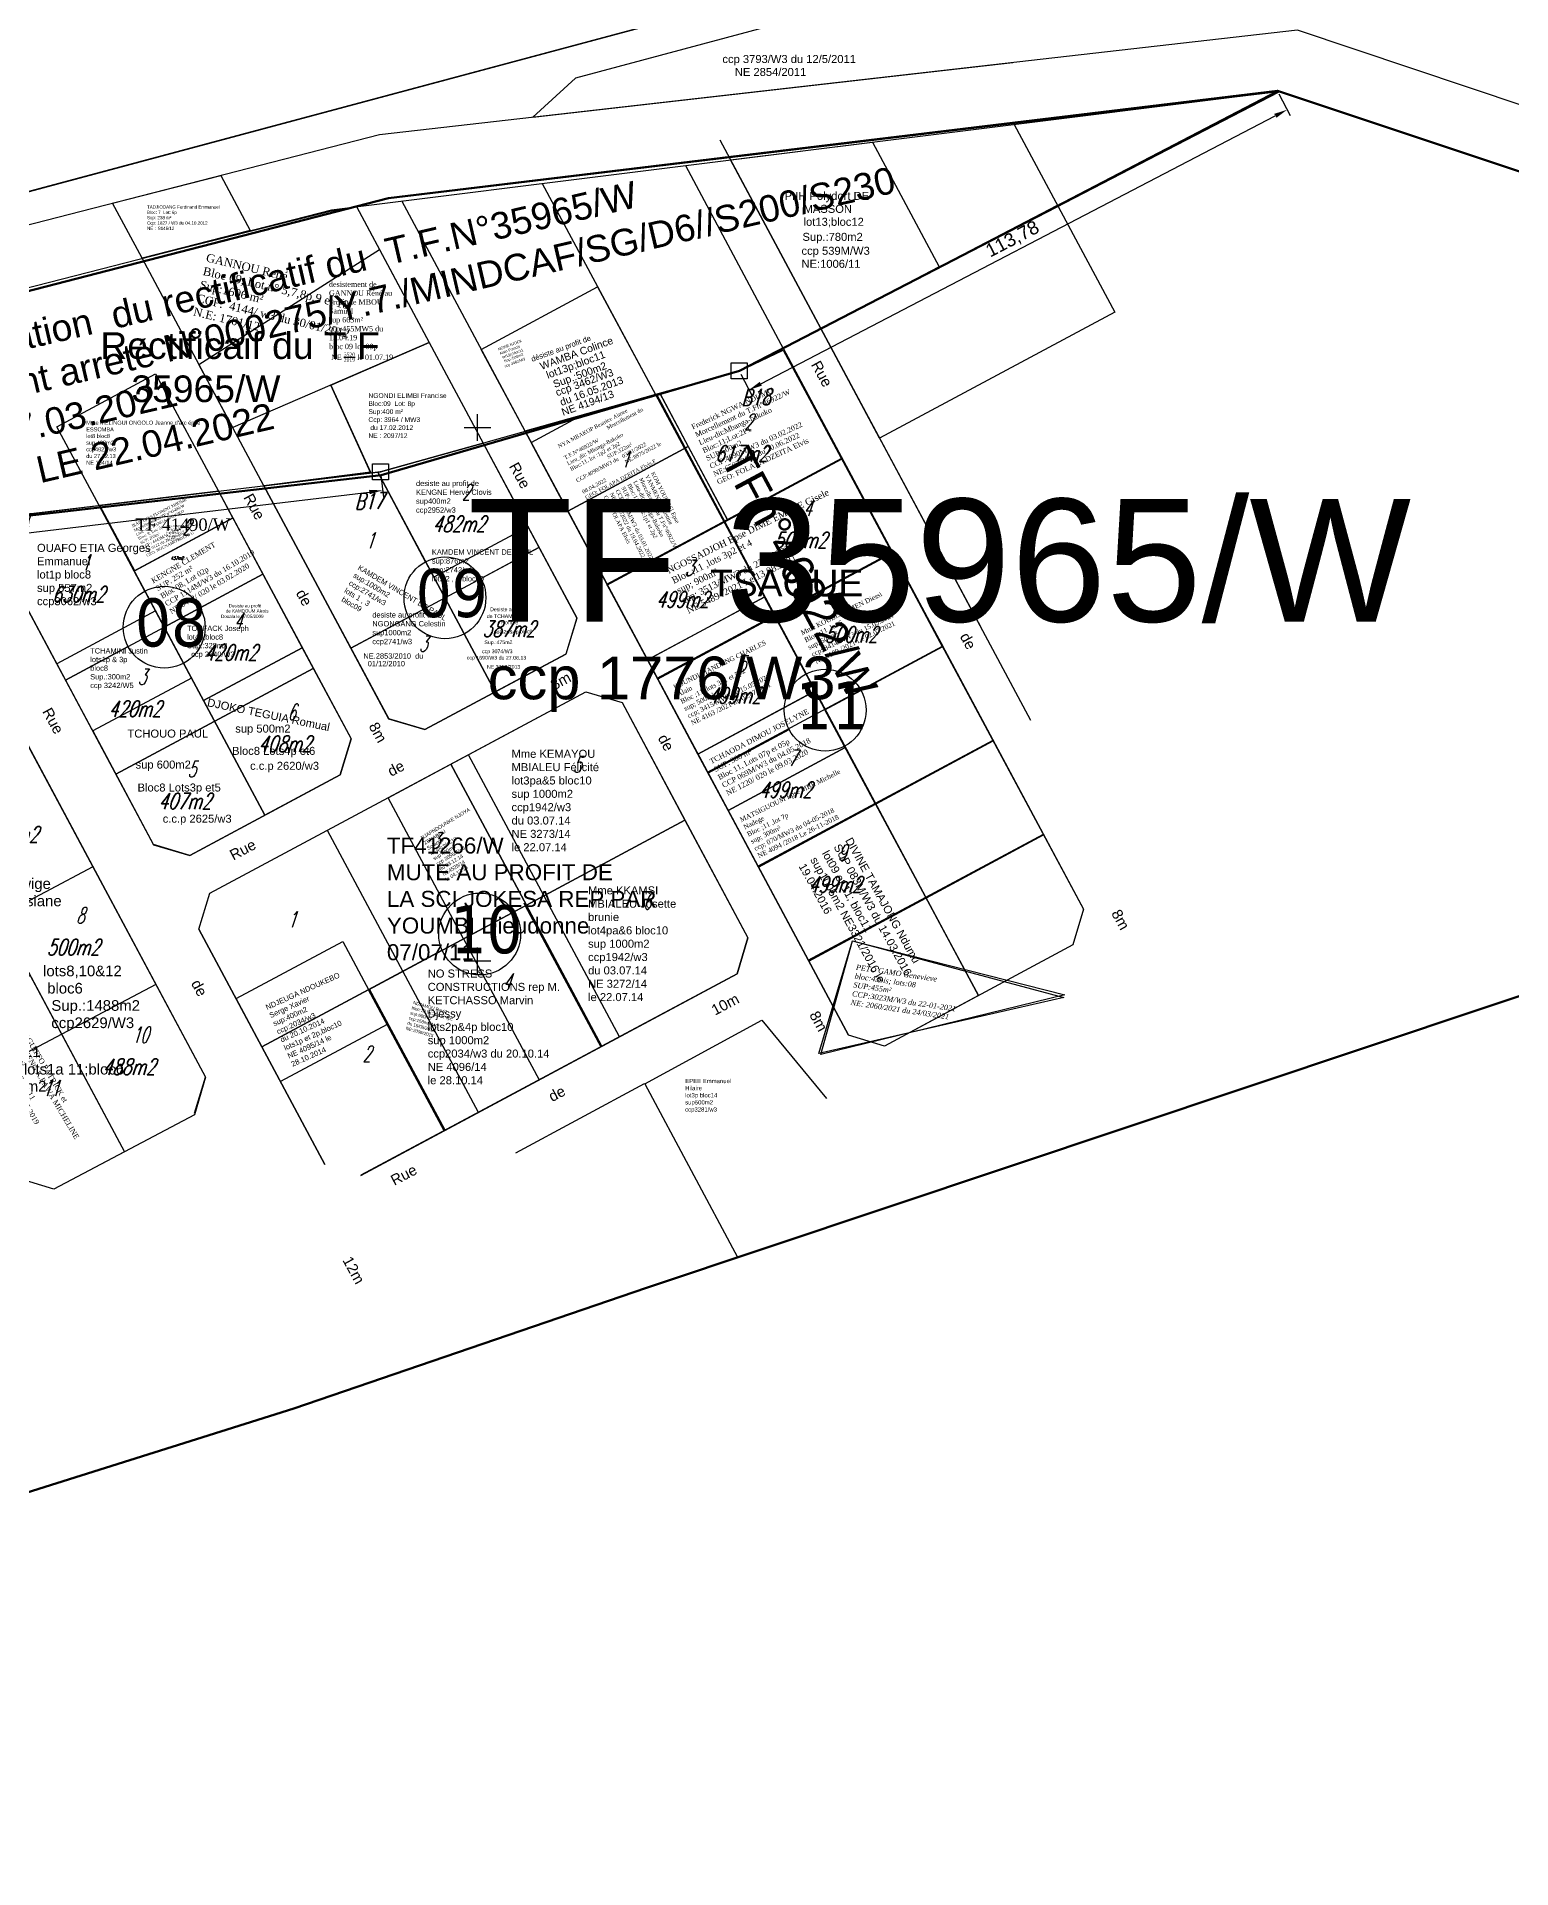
# Model space of a CAD drawing. Header units: millimetres. Extents: x 587399 to 927168, y 438565 to 1444955.
# Drawn here: x 921417.3 to 921693.9, y 1442729.9 to 1443073.3 of the extents above; entities that cross this region are included whole.
import ezdxf
from ezdxf.enums import TextEntityAlignment as Align

# ---------------------------------------------------------------- set-up
doc = ezdxf.new("R2010")
doc.units = ezdxf.units.MM
doc.header["$LTSCALE"] = 2
for name, color, linetype in [('end maj 26 02 2021', 7, 'Continuous'), ('MAJ AOUT 2021', 7, 'Continuous'), ('MAJ JAN 2022', 1, 'Continuous'), ('MAJ JUILLET 2021', 7, 'Continuous')]:
    doc.layers.add(name, color=color, linetype=linetype)
doc.styles.add('Arial 1.0', font='arial.ttf', dxfattribs={"width": 0.99, "height": 0.5})
doc.styles.add('FONT1', font='romanc.shx', dxfattribs={"width": 0.7, "oblique": 18, "height": 3})
doc.styles.get("Standard").update_dxf_attribs({"font": 'arial.ttf'})
doc.styles.add('Times 1.0', font='times.ttf', dxfattribs={"width": 0.99, "height": 1})
doc.dimstyles.new('ISO-25', dxfattribs={"dimtxt": 2.5, "dimasz": 2.5, "dimexe": 1.25, "dimexo": 0.625, "dimtad": 1, "dimtxsty": 'Standard', "dimcen": 2.5, "dimadec": 0, "dimazin": 0, "dimtfac": 1, "dimtmove": 0, "dimatfit": 3, "dimfxl": 1, "dimarcsym": 0})

# ---------------------------------------------------------------- blocks, each defined once
blk = doc.blocks.new('*D9')
at = {"layer": 'DEFPOINTS', "color": 0, "linetype": 'ByBlock', "transparency": 16777216}
for p in [(921481.77, 1442991.65), (921482.18, 1442988.19), (921340.89, 1442974.84)]:
    blk.add_point(p, dxfattribs=at)
at = {"layer": 'end maj 26 02 2021', "color": 0, "linetype": 'ByBlock', "lineweight": -2, "transparency": 16777216}
for p, q in [((921481.84, 1442991.03), (921482.33, 1442986.95)), ((921343.79, 1442971.67), (921479.7, 1442987.89)), ((921340.97, 1442974.22), (921341.45, 1442970.14))]:
    blk.add_line(p, q, dxfattribs=at)
at = {"layer": 'end maj 26 02 2021', "color": 0, "linetype": 'ByBlock', "transparency": 16777216}
for points in [[(921479.65, 1442988.3), (921479.75, 1442987.48), (921482.18, 1442988.19)], [(921343.74, 1442972.09), (921343.84, 1442971.26), (921341.31, 1442971.38)]]:
    blk.add_solid(points, dxfattribs=at)
at = {"layer": 'end maj 26 02 2021', "color": 0, "linetype": 'ByBlock', "lineweight": 35, "transparency": 16777216, "insert": (921411.49, 1442981.89), "char_height": 2.5, "attachment_point": 5, "rotation": 6.8048}
blk.add_mtext('141,87', dxfattribs=at)
blk = doc.blocks.new('*D10')
at = {"layer": 'DEFPOINTS', "color": 0, "linetype": 'ByBlock', "transparency": 16777216}
for p in [(921649.98, 1443063.1), (921651.82, 1443059.56), (921549.05, 1443010.57)]:
    blk.add_point(p, dxfattribs=at)
at = {"layer": 'end maj 26 02 2021', "color": 0, "linetype": 'ByBlock', "lineweight": -2, "transparency": 16777216}
for p, q in [((921650.27, 1443062.55), (921652.4, 1443058.46)), ((921553.11, 1443008.19), (921649.6, 1443058.41)), ((921549.34, 1443010.01), (921551.47, 1443005.92))]:
    blk.add_line(p, q, dxfattribs=at)
at = {"layer": 'end maj 26 02 2021', "color": 0, "linetype": 'ByBlock', "transparency": 16777216}
for points in [[(921649.41, 1443058.78), (921649.8, 1443058.04), (921651.82, 1443059.56)], [(921552.92, 1443008.55), (921553.3, 1443007.82), (921550.89, 1443007.03)]]:
    blk.add_solid(points, dxfattribs=at)
at = {"layer": 'end maj 26 02 2021', "color": 0, "linetype": 'ByBlock', "lineweight": 35, "transparency": 16777216, "insert": (921600.37, 1443035.18), "char_height": 2.5, "attachment_point": 5, "rotation": 27.4967}
blk.add_mtext('113,78', dxfattribs=at)
blk = doc.blocks.new('A$C196511F9')
at = {"color": 5, "flags": 128}
blk.add_lwpolyline([(0, 0), (39.65, -10.63), (-6.29, -21.13)], close=True, dxfattribs=at)
at = {"insert": (0.75, -4.42), "char_height": 1, "width": 41.4851, "attachment_point": 1, "rotation": 351.5746}
blk.add_mtext('\\A1;{\\fTimes New Roman|b0|i1|c0|p18;PETO GAMO Genevieve\\Pbloc:43bis; lots:08\\PSUP:455m²\\PCCP:3023M/W3 du 22-01-2021\\PNE: 2060/2021 du 24/03/2021}', dxfattribs=at)

msp = doc.modelspace()

# ---------------------------------------------------------------- linework, layer by layer
at = {"color": 1, "lineweight": 50, "flags": 128}
msp.add_lwpolyline([(922435.33, 1443112.93), (922253.19, 1443066.71), (922159.92, 1443036.69), (921998.26, 1442992.34), (921859.86, 1442945.91), (921711.78, 1442898.9), (921531.67, 1442838.71), (921465.54, 1442816.07), (921313.92, 1442768.34), (921202.97, 1442729.87), (921076.06, 1442821.861), (921185.3, 1442897.1), (921229.45, 1442945.43), (921413.03, 1443024.88), (921483.31, 1443043), (921649.98, 1443063.1), (921769.82, 1443023.17), (921835, 1443016.87), (921945.71, 1443050.85), (922060.43, 1443086.06), (922165.59, 1443118.33), (922278.75, 1443150.61), (922345.67, 1443174.05), (922385.06, 1443206.9)], dxfattribs=at)
at = {"flags": 128}
for points in [[(921557.293, 1443014.86), (921568.373, 1442994.192), (921546.881, 1442982.646), (921534.16, 1443006.391), (921549.055, 1443010.567)], [(921534.163, 1443006.393), (921539.509, 1442996.413), (921516.941, 1442984.29), (921510.04, 1442997.176), (921519.525, 1443002.272)], [(921539.507, 1442996.413), (921546.878, 1442982.646), (921524.314, 1442970.524), (921516.941, 1442984.29)], [(921539.507, 1442996.413), (921546.878, 1442982.646), (921524.314, 1442970.524), (921516.941, 1442984.29)], [(921451.41, 1442988.03), (921454.129, 1442982.955), (921435.745, 1442973.109), (921429.175, 1442985.379)]]:
    msp.add_lwpolyline(points, close=True, dxfattribs=at)
at = {"color": 5, "flags": 128}
msp.add_lwpolyline([(921557.293, 1443014.86), (921568.373, 1442994.192), (921546.881, 1442982.646), (921534.16, 1443006.391), (921549.055, 1443010.567)], dxfattribs=at)
at = {"color": 7, "flags": 128}
msp.add_lwpolyline([(921570.298, 1442903.742), (921610.118, 1442893.622), (921564.348, 1442882.412)], close=True, dxfattribs=at)
at = {"layer": 'end maj 26 02 2021', "color": 3, "linetype": 'ByBlock'}
for p, q in [((921680, 1443115), (921390.22, 1443037.36)), ((921449.798, 1442912.68), (921520.318, 1442950.453)), ((921520.318, 1442950.453), (921527.087, 1442948.407)), ((921527.087, 1442948.407), (921550.7, 1442904.33)), ((921447.75, 1442905.91), (921449.8, 1442912.68)), ((921471.36, 1442861.84), (921447.75, 1442905.91)), ((921550.7, 1442904.33), (921548.65, 1442897.56)), ((921548.65, 1442897.56), (921478.13, 1442859.79))]:
    msp.add_line(p, q, dxfattribs=at)
at = {"layer": 'end maj 26 02 2021', "linetype": 'ByBlock', "ltscale": 0.0014}
for p, q in [((921595.62, 1443086.18), (921518.35, 1443065.47)), ((921510.35, 1443058.13), (921600.38, 1443068.4)), ((921472.635, 1443040.816), (921649.433, 1443062.892)), ((921518.35, 1443065.47), (921510.35, 1443058.13)), ((921512.089, 1443045.742), (921533.36, 1443006.16)), ((921508.91, 1442999.28), (921485.774, 1443042.457)), ((921408.792, 1443024.463), (921472.635, 1443040.816)), ((921421.09, 1442955.678), (921378.976, 1443034.348)), ((921500.69, 1443014.62), (921522.51, 1443026.35)), ((921533.36, 1443006.16), (921508.91, 1442999.28)), ((921481.27, 1442991.59), (921459.94, 1442989.05)), ((921459.94, 1442989.05), (921483.325, 1442945.392)), ((921490.096, 1442943.34), (921503.322, 1442950.425)), ((921483.325, 1442945.392), (921490.096, 1442943.34)), ((921531.333, 1442876.944), (921553.32, 1442888.85)), ((921553.32, 1442888.85), (921565.42, 1442874.21)), ((921531.333, 1442876.944), (921548.755, 1442844.418))]:
    msp.add_line(p, q, dxfattribs=at)
at = {"layer": 'end maj 26 02 2021', "linetype": 'ByBlock'}
for p, q in [((921549.05, 1443010.566), (921649.975, 1443063.099)), ((921549.05, 1443010.566), (921649.975, 1443063.099)), ((921549.05, 1443010.566), (921649.975, 1443063.099)), ((921603.767, 1442945.036), (921545.494, 1443053.827)), ((921539.01, 1443049.104), (921587.2, 1442958.83)), ((921564.39, 1443018.55), (921608.742, 1443041.637)), ((921564.387, 1443018.55), (921594.321, 1442962.665)), ((921549.05, 1443010.57), (921557.29, 1443014.86)), ((921549.05, 1443010.57), (921557.29, 1443014.45)), ((921557.29, 1443014.856), (921613.627, 1442909.68)), ((921557.29, 1443014.45), (921613.63, 1442909.68)), ((921547.556, 1443012.08), (921550.556, 1443012.08)), ((921547.556, 1443009.08), (921547.556, 1443012.08)), ((921550.556, 1443012.08), (921550.556, 1443009.08)), ((921481.766, 1442991.655), (921549.05, 1443010.566)), ((921481.766, 1442991.655), (921549.05, 1443010.566)), ((921481.766, 1442991.655), (921549.05, 1443010.566)), ((921508.91, 1442999.28), (921549.05, 1443010.57)), ((921550.556, 1443009.08), (921547.556, 1443009.08)), ((921533.364, 1443006.158), (921561.543, 1442953.756)), ((921533.559, 1443006.213), (921593.95, 1442893.468)), ((921500, 1442997.5), (921500, 1443002.5)), ((921497.5, 1443000), (921502.5, 1443000)), ((921508.91, 1442999.284), (921569.552, 1442886.071)), ((921569.55, 1442886.07), (921508.91, 1442999.28)), ((921543.23, 1442935.2), (921508.91, 1442999.28)), ((921481.766, 1442991.655), (921501.022, 1442997.067)), ((921501.02, 1442997.07), (921518.59, 1442964.27)), ((921501.022, 1442997.067), (921518.588, 1442964.274)), ((921524.238, 1442970.4), (921568.253, 1442994.064)), ((921524.252, 1442970.643), (921568.327, 1442994.251)), ((921340.891, 1442974.844), (921481.766, 1442991.655)), ((921340.891, 1442974.844), (921481.766, 1442991.655)), ((921340.891, 1442974.844), (921481.766, 1442991.655)), ((921459.94, 1442989.05), (921481.766, 1442991.655)), ((921480.273, 1442993.168), (921483.273, 1442993.168)), ((921480.273, 1442990.168), (921480.273, 1442993.168)), ((921481.265, 1442991.595), (921503.318, 1442950.423)), ((921490.252, 1442974.821), (921481.266, 1442991.595)), ((921483.273, 1442993.168), (921483.273, 1442990.168)), ((921406.63, 1442982.69), (921451.409, 1442988.032)), ((921451.409, 1442988.032), (921476.275, 1442941.61)), ((921451.41, 1442988.03), (921476.28, 1442941.61)), ((921459.94, 1442989.05), (921483.327, 1442945.387)), ((921483.33, 1442945.39), (921459.94, 1442989.05)), ((921483.273, 1442990.168), (921480.273, 1442990.168)), ((921429.018, 1442985.36), (921460.125, 1442927.286)), ((921437.616, 1442969.312), (921429.021, 1442985.361)), ((921393.829, 1442981.161), (921448.98, 1442878.21)), ((921393.831, 1442981.162), (921448.977, 1442878.207)), ((921406.626, 1442982.688), (921439.252, 1442921.778)), ((921439.25, 1442921.78), (921406.63, 1442982.69)), ((921476.245, 1442958.61), (921511.505, 1442977.496)), ((921511.502, 1442977.501), (921500.642, 1442971.681)), ((921533.695, 1442953.013), (921577.77, 1442976.621)), ((921533.709, 1442952.784), (921577.725, 1442976.449)), ((921422.726, 1442952.631), (921459.749, 1442972.462)), ((921441.24, 1442962.55), (921459.75, 1442972.46)), ((921459.751, 1442972.461), (921448.006, 1442966.17)), ((921459.75, 1442972.46), (921467.12, 1442958.69)), ((921487.112, 1442964.43), (921476.249, 1442958.608)), ((921518.59, 1442964.27), (921516.54, 1442957.51)), ((921518.588, 1442964.274), (921516.541, 1442957.505)), ((921446.35, 1442953.01), (921441.24, 1442962.55)), ((921503.321, 1442950.426), (921497.501, 1442961.29)), ((921434.474, 1442958.922), (921422.728, 1442952.631)), ((921467.12, 1442958.69), (921448.61, 1442948.78)), ((921490.096, 1442943.34), (921516.541, 1442957.505)), ((921516.54, 1442957.51), (921490.1, 1442943.34)), ((921543.138, 1442935.383), (921587.214, 1442958.991)), ((921432.17, 1442935.001), (921469.193, 1442954.832)), ((921469.196, 1442954.832), (921432.17, 1442935)), ((921460.124, 1442927.284), (921444.863, 1442955.78)), ((921448.61, 1442948.78), (921446.35, 1442953.01)), ((921483.327, 1442945.387), (921490.096, 1442943.34)), ((921490.1, 1442943.34), (921483.33, 1442945.39)), ((921543.18, 1442935.169), (921558.418, 1442943.361)), ((921474.229, 1442934.841), (921476.275, 1442941.61)), ((921476.28, 1442941.61), (921474.23, 1442934.84)), ((921552.582, 1442917.752), (921596.657, 1442941.361)), ((921552.651, 1442917.553), (921596.67, 1442941.22)), ((921568.813, 1442940.236), (921593.961, 1442893.471)), ((921526.614, 1442885.758), (921498.311, 1442938.589)), ((921474.23, 1442934.84), (921446.02, 1442919.73)), ((921474.23, 1442934.84), (921446.02, 1442919.73)), ((921446.021, 1442919.732), (921474.229, 1442934.841)), ((921569.55, 1442886.07), (921543.23, 1442935.2)), ((921398.38, 1442930.31), (921433.8, 1442864.19)), ((921459.556, 1442883.874), (921538.891, 1442926.369)), ((921538.896, 1442926.368), (921506.836, 1442909.197)), ((921402.007, 1442923.541), (921433.799, 1442864.195)), ((921446.02, 1442919.73), (921439.25, 1442921.78)), ((921439.252, 1442921.778), (921446.021, 1442919.732)), ((921500.169, 1442871.594), (921471.848, 1442924.456)), ((921562.025, 1442900.122), (921606.101, 1442923.731)), ((921562.122, 1442899.938), (921606.142, 1442923.605)), ((921427.868, 1442917.621), (921392.509, 1442898.918)), ((921447.751, 1442905.911), (921449.798, 1442912.68)), ((921447.751, 1442905.911), (921471.36, 1442861.836)), ((921493.352, 1442901.975), (921459.556, 1442883.874)), ((921500, 1442897.5), (921500, 1442902.5)), ((921548.649, 1442897.563), (921550.695, 1442904.331)), ((921497.5, 1442900), (921502.5, 1442900)), ((921439.673, 1442895.583), (921404.314, 1442876.881)), ((921478.128, 1442859.789), (921548.649, 1442897.563)), ((921448.98, 1442878.21), (921446.93, 1442871.14)), ((921446.931, 1442871.439), (921448.977, 1442878.207))]:
    msp.add_line(p, q, dxfattribs=at)
at = {"layer": 'end maj 26 02 2021', "linetype": 'ByBlock', "lineweight": 35}
msp.add_line((921508.91, 1442999.28), (921549.05, 1443010.57), dxfattribs=at)
at = {"layer": 'end maj 26 02 2021', "color": 5, "linetype": 'ByBlock', "ltscale": 0.0014}
msp.add_line((921507.147, 1442863.985), (921531.3, 1442877.03), dxfattribs=at)
at = {"layer": 'end maj 26 02 2021', "linetype": 'ByBlock', "ltscale": 0.0014, "flags": 128}
msp.add_lwpolyline([(922362, 1443250), (922362, 1443250), (922373.95, 1443227.67), (922343.87, 1443206.08), (922264.75, 1443161), (922162.07, 1443129.8), (922056.91, 1443097.53), (921942.19, 1443062.32), (921831.48, 1443028.34), (921771.42, 1443035.02), (921653.77, 1443074.48), (921481.62, 1443054.86), (921410.04, 1443036.5), (921220.59, 1442953.51), (921178.08, 1442906.63), (921080, 1442845), (921150, 1442973), (921680.014, 1443115.004), (921815, 1443080), (922180, 1443175), (922362, 1443250)], dxfattribs=at)
at = {"layer": 'end maj 26 02 2021', "linetype": 'ByBlock', "flags": 128}
for points in [[(921600.621, 1443056.797), (921619.473, 1443021.602), (921575.4, 1442997.995), (921564.388, 1443018.549), (921608.74, 1443041.64)], [(921501.02, 1442997.07), (921518.59, 1442964.27), (921516.538, 1442957.504), (921503.321, 1442950.426), (921481.265, 1442991.595), (921481.766, 1442991.655), (921501.02, 1442997.07)], [(921451.41, 1442988.03), (921459.751, 1442972.461), (921441.238, 1442962.547), (921429.022, 1442985.361), (921451.409, 1442988.032)]]:
    msp.add_lwpolyline(points, dxfattribs=at)
at = {"layer": 'end maj 26 02 2021', "linetype": 'ByBlock', "ltscale": 0.0014, "flags": 128}
for points in [[(921574.039, 1443053.478), (921586.565, 1443030.093), (921564.387, 1443018.55), (921547.459, 1443050.159)], [(921451.852, 1443047.225), (921457.378, 1443036.908), (921437.086, 1443031.71), (921431.562, 1443042.02)], [(921459.94, 1442989.05), (921437.086, 1443031.71), (921472.635, 1443040.616), (921477.278, 1443041.396), (921490.935, 1443015.899), (921472.503, 1443007.949), (921479.899, 1442991.595), (921459.94, 1442989.05)], [(921490.934, 1443015.901), (921501.022, 1442997.07), (921481.769, 1442991.652), (921479.979, 1442991.418), (921472.504, 1443007.949)], [(921494.97, 1442936.88), (921509.15, 1442910.43), (921497.39, 1442904.14), (921483.22, 1442930.58)]]:
    msp.add_lwpolyline(points, close=True, dxfattribs=at)
at = {"layer": 'end maj 26 02 2021', "color": 150, "linetype": 'ByBlock', "lineweight": -3, "ltscale": 0.0014, "flags": 128}
for points in [[(921481.6, 1443033.33), (921490.935, 1443015.899), (921454.078, 1443000.001), (921447.753, 1443011.803)], [(921454.083, 1442983.04), (921459.75, 1442972.463), (921441.241, 1442962.548), (921435.572, 1442973.129)], [(921520.32, 1442950.45), (921527.087, 1442948.407), (921538.896, 1442926.368), (921509.145, 1442910.433), (921494.97, 1442936.88)], [(921563.249, 1442950.583), (921565.151, 1442947.047), (921568.951, 1442939.978), (921546.981, 1442928.166), (921541.3, 1442938.772)], [(921568.951, 1442939.978), (921574.65, 1442929.381), (921552.68, 1442917.569), (921546.999, 1442928.175)], [(921574.65, 1442929.381), (921593.96, 1442893.473), (921576.325, 1442884.023), (921569.553, 1442886.069), (921552.68, 1442917.569)], [(921538.891, 1442926.369), (921550.695, 1442904.331), (921548.651, 1442897.564), (921523.308, 1442883.989), (921509.145, 1442910.433)], [(921416.08, 1442897.27), (921433.801, 1442864.191), (921420.54, 1442857.18), (921413.759, 1442859.25), (921398.4, 1442887.92)]]:
    msp.add_lwpolyline(points, close=True, dxfattribs=at)
at = {"layer": 'end maj 26 02 2021', "linetype": 'ByBlock', "lineweight": -3, "ltscale": 0.0014, "flags": 128}
for points in [[(921522.51, 1443026.35), (921533.36, 1443006.16), (921508.91, 1442999.28), (921500.69, 1443014.62)], [(921439.63, 1443010.02), (921451.41, 1442988.03), (921429.02, 1442985.36), (921421.12, 1443000.1)], [(921508.92, 1442910.32), (921523.09, 1442883.87), (921493.71, 1442868.13), (921479.54, 1442894.58)], [(921474.7, 1442903.61), (921483.03, 1442888.06), (921463.05, 1442877.36), (921454.71, 1442892.91)]]:
    msp.add_lwpolyline(points, close=True, dxfattribs=at)
at = {"layer": 'end maj 26 02 2021', "color": 3, "linetype": 'ByBlock', "lineweight": 30, "ltscale": 0.0014, "flags": 128}
msp.add_lwpolyline([(921557.301, 1443014.866), (921613.63, 1442909.68), (921611.603, 1442902.986), (921576.325, 1442884.023), (921569.549, 1442886.072), (921508.912, 1442999.281), (921549.121, 1443010.603)], close=True, dxfattribs=at)
at = {"layer": 'end maj 26 02 2021', "linetype": 'ByBlock', "flags": 128}
for points in [[(921501.022, 1442997.067), (921509.42, 1442981.38), (921491.799, 1442971.929), (921481.265, 1442991.595), (921481.77, 1442991.65)], [(921429.015, 1442985.361), (921439.603, 1442965.6), (921421.09, 1442955.678), (921406.63, 1442982.69)], [(921393.83, 1442981.16), (921416.06, 1442939.66), (921448.98, 1442878.21), (921446.93, 1442871.14), (921420.54, 1442857.18), (921413.76, 1442859.25), (921380.7, 1442920.96), (921351.18, 1442976.07)]]:
    msp.add_lwpolyline(points, close=True, dxfattribs=at)
at = {"layer": 'end maj 26 02 2021', "color": 3, "linetype": 'ByBlock', "lineweight": -3, "ltscale": 0.0014, "flags": 128}
msp.add_lwpolyline([(921451.409, 1442988.032), (921459.747, 1442972.458), (921441.239, 1442962.545), (921429.022, 1442985.36)], close=True, dxfattribs=at)
at = {"layer": 'end maj 26 02 2021', "color": 4, "linetype": 'ByBlock', "flags": 128}
msp.add_lwpolyline([(921467.12, 1442958.69), (921476.28, 1442941.61), (921474.23, 1442934.84), (921460.12, 1442927.29), (921448.61, 1442948.78)], close=True, dxfattribs=at)
at = {"layer": 'end maj 26 02 2021', "color": 150}
msp.add_lwpolyline([(921587.255, 1442958.931), (921596.669, 1442941.22), (921574.65, 1442929.381), (921565.15, 1442947.046)], close=True, dxfattribs=at)
at = {"layer": 'end maj 26 02 2021', "color": 4, "linetype": 'ByBlock', "flags": 128}
msp.add_lwpolyline([(921446.35, 1442953.01), (921427.84, 1442943.09), (921439.252, 1442921.778), (921446.018, 1442919.73), (921460.12, 1442927.29)], dxfattribs=at)
at = {"layer": 'end maj 26 02 2021', "color": 150, "linetype": 'ByBlock', "flags": 128}
msp.add_lwpolyline([(921497.39, 1442904.14), (921511.55, 1442877.69), (921493.92, 1442868.25), (921479.76, 1442894.7), (921497.39, 1442904.14)], close=True, dxfattribs=at)
at = {"layer": 'end maj 26 02 2021', "linetype": 'ByBlock'}
for centre in [(921493.877, 1442968.055), (921441.24, 1442962.546), (921565.178, 1442946.996), (921500.395, 1442905.023)]:
    msp.add_circle(centre, 7.675, dxfattribs=at)
for p in [(921549.05, 1443010.566), (921500, 1443000), (921500, 1443000), (921500, 1443000), (921500, 1443000), (921500, 1443000), (921500, 1443000), (921500, 1443000), (921500, 1443000), (921500, 1443000), (921500, 1443000), (921500, 1443000), (921500, 1443000), (921500, 1443000), (921500, 1443000), (921481.766, 1442991.655), (921500, 1442900), (921500, 1442900), (921500, 1442900), (921500, 1442900), (921500, 1442900), (921500, 1442900), (921500, 1442900), (921500, 1442900), (921500, 1442900), (921500, 1442900), (921500, 1442900), (921500, 1442900), (921500, 1442900), (921500, 1442900)]:
    msp.add_point(p, dxfattribs=at)
at = {"layer": 'MAJ AOUT 2021', "color": 6, "linetype": 'ByBlock', "lineweight": -3, "ltscale": 0.0014, "flags": 128}
msp.add_lwpolyline([(921568.372, 1442994.193), (921577.813, 1442976.562), (921555.682, 1442964.663), (921553.78, 1442968.2), (921531.874, 1442956.411), (921524.322, 1442970.51)], close=True, dxfattribs=at)
at = {"layer": 'MAJ JAN 2022', "color": 2, "lineweight": 60, "ltscale": 0.0014, "flags": 128}
msp.add_lwpolyline([(921650.269, 1443063.001), (921549.106, 1443010.599), (921481.935, 1442991.053), (921340.888, 1442974.844), (921229.445, 1442945.424), (921413.03, 1443024.88), (921483.31, 1443043), (921650.272, 1443063.003)], close=True, dxfattribs=at)
at = {"layer": 'MAJ JUILLET 2021', "color": 150, "linetype": 'ByBlock', "lineweight": -3, "ltscale": 0.0014, "flags": 128}
for points in [[(921577.663, 1442976.564), (921587.228, 1442958.963), (921565.098, 1442947.145), (921555.733, 1442964.817)], [(921553.793, 1442968.249), (921563.288, 1442950.594), (921541.3, 1442938.772), (921531.846, 1442956.45)]]:
    msp.add_lwpolyline(points, close=True, dxfattribs=at)

# ---------------------------------------------------------------- block references
at = {"color": 7}
msp.add_blockref('A$C196511F9', (921570.298, 1442903.742), dxfattribs=at)

# ---------------------------------------------------------------- texts
at = {"attachment_point": 1}
for s, insert, char_height, width, rotation in [('{\\fTimes New Roman|b0|i0|c0|p18;Frederick NGWA NDUMU\\P\\C1;Morcellement du T.Fn%%D46922/W\\P\\C256;Lieu-dit:Mbanga-bakoko\\PBloc:11;Lot:2P1\\PSUP:600m2 \\PCCP:4090M/W3 du 03.02.2022\\PNE:6507/2022 du 20.06.2022\\PGEO: FOLAPA DZEITA Elvis}', (921539.964, 1443000.471), 0.97316, 33.03222, 24.84723), ('\\A1;{\\fTimes New Roman|b0|i0|c0|p18;NYA MBAKOP Beatrice Aimee                                                  \\C1;Morcellement du T.F.N°46922/W\\C256;                               Lieu_dit: Mbanga-Bakoko \\PBloc:11, lot :1p2 et 2p2                                                        SUP:322m²                                                                      CCP:4090/MW3 du   03/01/2022                                                 NE:8875/2022 le 08.04.2022                                        GEO: FOLAPA DZEITA Elvis.F}', (921514.963, 1442996.714), 0.724605, 18.25819, 28.02818), ('{\\fTimes New Roman|b0|i0|c0|p18;KOM YOUBISSI Epse \\PYANMENI Augustine\\P\\C1;Morcellement du T.Fn%%D46922/W\\P\\C256;Lieu-dit:Mbanga-Bakoko\\PBloc:11; Lots:1p1 et 2p2\\C1;\\P\\C256;SUP:400m²\\PCCP:4090M/W3 du 03.01.2022\\PNE:8871/2022 du 19.04.2022\\PGEO: FOLAPA Elvis}', (921533.145, 1442991.797), 0.74316, 25.22549, 296.6539), ('{\\fTimes New Roman|b0|i0|c0|p18;KOM YOUBISSI Epse \\PYANMENI Augustine\\P\\C1;Morcellement du T.Fn%%D46922/W\\P\\C256;Lieu-dit:Mbanga-Bakoko\\PBloc:11; Lots:1p1 et 2p2\\C1;\\P\\C256;SUP:400m²\\PCCP:4090M/W3 du 03.01.2022\\PNE:8871/2022 du 19.04.2022\\PGEO: FOLAPA Elvis}', (921533.145, 1442991.797), 0.74316, 25.22549, 296.6539), ('{\\fTimes New Roman|b0|i0|c0|p18;JEAN YVES FLORENT MBOME\\P\\C1;Morcellement du TF n°41490/W\\C256;\\PLieu -dit : BANGA-BAKOKO\\PBloc: 8; Lot: 2p\\PSUP: 203m²\\PCCP : 4443M/W3 du 14/06/2022\\PNE: 9122 du 21/ 09/ 2022 \\PGEO: NOUNAMO FOTSO G}', (921435.054, 1442981.704), 0.52797, 31.64657, 26.55722)]:
    msp.add_mtext(s, dxfattribs=dict(at, insert=insert, char_height=char_height, width=width, rotation=rotation))
at = {"layer": 'end maj 26 02 2021', "linetype": 'ByBlock'}
for s, height, p in [('ccp 3793/W3 du 12/5/2011', 1.5, (921545.909, 1443068.31)), ('    NE 2854/2011', 1.5, (921545.909, 1443065.882)), ('PIIH Polydort DE', 1.5, (921557.581, 1443042.653)), ('lot13;bloc12', 1.5, (921561.132, 1443037.795)), ('MASSON', 1.5, (921561.132, 1443040.224)), ('Sup.:780m2', 1.5, (921560.935, 1443034.974)), ('ccp 539M/W3', 1.5, (921560.745, 1443032.362)), ('NE:1006/11', 1.5, (921560.745, 1443029.916)), ('TSAGUE', 5, (921543.606, 1442968.327)), ('Desiste au profit', 0.7, (921502.344, 1442965.542)), ('TONFACK Joseph', 1, (921445.514, 1442961.835)), ('  de TCHAMJOU', 0.7, (921501.179, 1442964.252)), ('  Honore', 0.7, (921503.879, 1442963.084)), ('Sup.:328m2', 1, (921445.514, 1442958.597)), ('lot4p;bloc8', 1, (921445.514, 1442960.216)), ('     Sup.:475m2', 0.7, (921499.906, 1442959.375)), ('lots2p&4p', 0.7, (921503.343, 1442961.336)), ('TCHAMINI Justin', 1, (921427.354, 1442957.612)), ('lots1p & 3p', 1, (921427.354, 1442955.993)), ('  ccp 2640/W3', 1, (921445.514, 1442956.978)), ('NE.2853/2010  du', 1, (921478.583, 1442956.65)), ('01/12/2010', 1, (921479.395, 1442955.214)), ('      ccp 1690/W3 du 27.06.13', 0.7, (921496.345, 1442956.471)), ('      ccp 3074/W3', 0.7, (921499.217, 1442957.675)), ('Sup.:300m2', 1, (921427.354, 1442952.755)), ('bloc8', 1, (921427.354, 1442954.374)), ('NE 3712/2013', 0.7, (921501.764, 1442954.759)), ('ccp 3242/W5', 1, (921427.354, 1442951.136)), ('TCHOUO PAUL', 1.5, (921434.344, 1442941.853)), ('sup 500m2', 1.5, (921454.556, 1442942.787)), ('Bloc8 Lots4p et6', 1.5, (921453.96, 1442938.611)), ('sup 600m2', 1.5, (921435.866, 1442936.042)), ('c.c.p 2620/w3', 1.5, (921457.336, 1442935.811)), ('Bloc8 Lots3p et5', 1.5, (921436.236, 1442931.742)), ('c.c.p 2625/w3', 1.5, (921440.952, 1442925.901)), ('  Sup.:1488m2', 2, (921418.518, 1442890.63)), ('lots1a 11;bloc6', 2, (921414.916, 1442878.69))]:
    msp.add_text(s, height=height, dxfattribs=at).set_placement(p)
at = {"layer": 'end maj 26 02 2021', "color": 3, "linetype": 'ByBlock'}
for s, p in [('Rectificaif du T F ', (921429.26, 1443012.835)), ('   35965/W', (921429.26, 1443004.74))]:
    msp.add_text(s, height=5, dxfattribs=at).set_placement(p)
at = {"layer": 'end maj 26 02 2021', "linetype": 'ByBlock'}
for s, height, rotation, p in [('NGWE NJOCK', 0.5, 20.1956, (921503.925, 1443014.398)), ('Alain Francis', 0.5, 20.1956, (921504.218, 1443013.603)), ('lot13p;bloc11', 0.5, 20.1956, (921504.723, 1443012.885)), ('WAMBA Colince', 1.4, 20.1956, (921512.002, 1443010.762)), ('Sup.:500m2', 0.5, 20.1956, (921505.058, 1443012.169)), ('ccp 3462/W3', 0.5, 20.1956, (921505.161, 1443011.228)), ('lot13p;bloc11', 1.4, 20.1956, (921513.182, 1443009.105)), ('Sup.:500m2', 1.4, 20.1956, (921514.461, 1443007.385)), ('ccp 3462/W3', 1.4, 20.1956, (921514.917, 1443005.82)), ('du 16.05.2013', 1.4, 20.1956, (921515.736, 1443004.014)), ('NE 4194/13', 1.4, 20.1956, (921516.043, 1443002.14)), ('DJOKO TEGUIA Romual', 1.5, 348.39058, (921449.192, 1442947.76))]:
    msp.add_text(s, height=height, rotation=rotation, dxfattribs=at).set_placement(p)
at = {"layer": 'end maj 26 02 2021', "color": 1, "linetype": 'ByBlock'}
msp.add_text('désiste au profit de', height=1, rotation=20.1956, dxfattribs=at).set_placement((921510.275, 1443012.284))
at = {"layer": 'end maj 26 02 2021', "linetype": 'ByBlock', "style": 'Arial 1.0', "width": 0.99}
for s, rotation, p in [('Rue                                                                     de                                                                         8m', 298.69978, (921593.298, 1442959.635)), ('Rue                                                                     de                                                                         8m', 298.69978, (921536.667, 1442940.59)), ('Rue                    de                                 8m', 298.69978, (921470.453, 1442964.735)), ('Rue                                     de                                         8m', 27.94508, (921485.03, 1442937.393)), ('Rue                                                                     de                                                                         12m', 298.69978, (921449.501, 1442893.921)), ('Rue                                     de                                         10m', 27.94508, (921515.895, 1442876.782))]:
    msp.add_text(s, height=2, rotation=rotation, dxfattribs=at).set_placement(p, align=Align.TOP_CENTER)
at = {"layer": 'end maj 26 02 2021', "linetype": 'ByBlock', "lineweight": 35, "style": 'FONT1', "oblique": 18, "width": 0.7}
for s, p in [('B18', (921549.517, 1443004.034)), ('B17', (921476.984, 1442984.574))]:
    msp.add_text(s, height=3, rotation=2.33851, dxfattribs=at).set_placement(p)
at = {"layer": 'end maj 26 02 2021', "linetype": 'ByBlock', "lineweight": 35, "style": 'FONT1', "oblique": 18, "width": 0.6}
for s, p in [('2', (921550.023, 1442998.674)), ('1', (921526.867, 1442991.596)), ('2', (921497.045, 1442985.463)), ('4', (921561.069, 1442982.455)), ('2', (921444.62, 1442978.953)), ('1', (921479.014, 1442976.429)), ('1', (921425.695, 1442972.285)), ('3', (921538.945, 1442971.302)), ('4', (921506.411, 1442965.793)), ('4', (921454.277, 1442961.355)), ('3', (921489.001, 1442957.048)), ('5', (921548.752, 1442953.305)), ('3', (921436.272, 1442950.836)), ('6', (921464.354, 1442944.251)), ('7', (921558.277, 1442935.651)), ('5', (921445.625, 1442933.529)), ('5', (921517.893, 1442934.419)), ('3', (921491.327, 1442920.174)), ('9', (921567.571, 1442917.9)), ('6', (921530.995, 1442908.748)), ('8', (921424.713, 1442906.117)), ('1', (921464.381, 1442905.334)), ('4', (921504.748, 1442893.704)), ('10', (921435.161, 1442883.724)), ('2', (921478.419, 1442880.155)), ('11', (921418.444, 1442873.721))]:
    msp.add_text(s, height=3, dxfattribs=at).set_placement(p, align=Align.BOTTOM_LEFT)
at = {"layer": 'end maj 26 02 2021', "color": 1, "linetype": 'ByBlock'}
msp.add_text('   TF 35965/W', height=23.01839, dxfattribs=at).set_placement((921471.364, 1442963.589))
at = {"layer": 'end maj 26 02 2021', "linetype": 'ByBlock', "ltscale": 0.0014}
for s, p in [('Desiste au profit', (921453.345, 1442966.269)), ('Douala le 27/05/2009', (921451.893, 1442964.279)), ('de KAMDOUM Alexis', (921452.783, 1442965.297))]:
    msp.add_text(s, height=0.6, dxfattribs=at).set_placement(p)
at = {"layer": 'end maj 26 02 2021', "color": 7, "linetype": 'ByBlock'}
for s, height, p in [('     bloc9', 0.7, (921506.59, 1442961.393)), ('ccp 1776/W3', 8, (921501.892, 1442949.034))]:
    msp.add_text(s, height=height, dxfattribs=at).set_placement(p)
at = {"layer": 'end maj 26 02 2021', "color": 4, "linetype": 'ByBlock'}
for s, p in [('Edwige ', (921410.82, 1442913.481)), ('  Josiane', (921410.82, 1442910.243)), ('lots8,10&12', (921418.518, 1442897.106)), (' bloc6', (921418.518, 1442893.868)), ('  ccp2629/W3', (921418.518, 1442887.392)), ('lots7,9&11', (921404.86, 1442881.972)), (' S.:1488m2', (921404.86, 1442875.496))]:
    msp.add_text(s, height=2, dxfattribs=at).set_placement(p)
at = {"layer": 'end maj 26 02 2021', "linetype": 'ByBlock', "attachment_point": 1}
for s, insert, char_height, width, rotation in [('{\\C1;annulation  du rectificatif du  T.F.N°35965/W\\Psuivant arreté N°000275/Y.7./MINDCAF/SG/D6//S200/S230\\Pdu 17.03.2021  \\PMAJ LE 22.04.2022}', (921395.654, 1443015.131), 5, 202.33488, 13.11813), ('{\\C1;TFn°46922/W}', (921550.746, 1442996.965), 6, 158.46, 298.179), ('KAMDEM VINCENT DE PAUL\\Psup:1000m2\\Pccp:2741/w3\\Plots 1 , 3\\P bloc09', (921477.947, 1442974.269), 1, 30.07, 329.32503), ('NJAPNDOUNKE NJOYA ZENABOU\\PSolange\\Plot3pb;bloc10\\Psup 400m2\\Pccp 2055M/w3 \\Pdu 03.12.14\\PNE4529/14\\Ple 04.12.14', (921489.225, 1442923.282), 0.67977, 11.6865, 30.98196), ('DIVINE TAMAJONG Ndumu SUP 083M/W3 du 14.03.2016\\Plot09 et 11; bloc11\\Psup1005m2 NE3321/2016 le 19.04.2016', (921570.214, 1442923.317), 1.5, 30.2419, 298.998), ('NDJEUGA NDOUKEBO\\PSerge Xavier\\Psup:400m2\\Pccp:2034/w3\\Pdu 20.10.2014\\Plots1p et 2p,bloc10\\PNE 4095/14 le \\P28.10.2014', (921460.124, 1442891.684), 1, 30.07, 24.20694)]:
    msp.add_mtext(s, dxfattribs=dict(at, insert=insert, char_height=char_height, width=width, rotation=rotation))
for s, insert, char_height in [('{\\fArial|b0|i0|c0|p34;TADJIODANG Ferdinand Emmanuel\\PBloc: 7  Lot: 6p\\PSup: 238 m²\\PCcp: 1827 / W3 du 04.10.2012\\PNE :  8146/12}', (921438.005, 1443041.623), 0.6), ('{\\fArial|b0|i0|c0|p34;NGONDI ELIMBI Francise\\PBloc:09  Lot: 8p\\PSup:400 m²\\PCcp: 3964 / MW3\\P du 17.02.2012\\PNE : 2097/12}', (921479.527, 1443006.412), 0.9)]:
    msp.add_mtext(s, dxfattribs=dict(at, insert=insert, char_height=char_height))
at = {"layer": 'end maj 26 02 2021', "linetype": 'ByBlock', "ltscale": 0.0014, "insert": (921449.33, 1443032.643), "char_height": 1.56, "width": 37.2526, "attachment_point": 1, "rotation": 346.69215}
msp.add_mtext('{\\fTimes New Roman|b0|i0|c0|p18;GANNOU René\\PBloc 09, Lot n° 5,7,8p,9 et 10\\PSup:1606 m²\\PCCP:  4144/ w3 du 30/01/2012\\PN.E: 1701/12}', dxfattribs=at)
at = {"layer": 'end maj 26 02 2021', "color": 150, "linetype": 'ByBlock', "lineweight": -3, "ltscale": 0.0014, "insert": (921472.135, 1443027.341), "char_height": 1, "width": 14.12997, "attachment_point": 1, "style": 'Times 1.0'}
msp.add_mtext('\\A1;desistement de GANNOU Réné au profit de MBOU Samuel\\Psup 663m²\\Pccp 455MW5 du 15.04.19 \\Pbloc 09 lot 09p\\P NE {\\H0.7x;\\S5520/2019;} le 01.07.19', dxfattribs=at)
at = {"layer": 'end maj 26 02 2021', "linetype": 'ByBlock', "attachment_point": 1}
for s, insert, char_height, width in [("Mme MELINGUI ONGOLO Jeanne d'arc épse ESSOMBA\\Plot8 bloc8\\Psup 438m2\\Pccp4922/w3\\Pdu 27.12.13\\PNE 104/14", (921426.605, 1443001.258), 0.75, 21.43), ('desiste au profit de \\PKENGNE Hervé Clovis\\Psup400m2\\Pccp2952/w3', (921488.449, 1442990.018), 1, 23.03), ('SANKAM SIMAPI Sara Yvette\\Plot2 bloc8\\Psup 457m2\\Pccp2768/w3', (921441.666, 1442981.707), 0.37984, 5.42663), ('OUAFO ETIA Georges\\PEmmanuel\\Plot1p bloc8\\Psup 557m2\\Pccp3062/w3', (921417.381, 1442978.171), 1.5, 21.43), ('KAMDEM VINCENT DE PAUL\\Psup:876m2\\Pccp:2742/w3\\Plots 2 , 4 bloc09', (921491.429, 1442977.138), 1, 30.07), ('{\\fTahoma|b0|i0|c0|p34;09}', (921488.399, 1442973.459), 9, 11.35276), ('{\\fTahoma|b0|i0|c0|p34;08}', (921435.762, 1442967.949), 9, 11.35276), ('desiste au profit de \\PNGONGANG Celestin\\Psup1000m2\\Pccp2741/w3', (921480.258, 1442965.364), 1, 23.03), ('{\\fTahoma|b0|i0|c0|p34;11}', (921559.701, 1442952.399), 9, 11.35276), ('Mme KEMAYOU MBIALEU Félicité\\Plot3pa&5 bloc10\\Psup 1000m2\\Pccp1942/w3 \\Pdu 03.07.14\\PNE 3273/14\\Ple 22.07.14', (921506.366, 1442939.56), 1.5, 21.43), ('{\\C1;TF41266/W\\PMUTE AU PROFIT DE\\PLA SCI JOKESA REP PAR\\PYOUMBI Dieudonne\\P07/07/11}', (921482.997, 1442923.119), 3, 79.23), ('Mme KKAMSI MBIALEU Josette brunie\\Plot4pa&6 bloc10\\Psup 1000m2\\Pccp1942/w3 \\Pdu 03.07.14\\PNE 3272/14\\Ple 22.07.14', (921520.718, 1442913.961), 1.5, 21.43), ('{\\fTahoma|b0|i0|c0|p34;10}', (921494.918, 1442910.427), 9, 11.35276), ('NO STRESS CONSTRUCTIONS rep M. KETCHASSO Marvin Djessy\\Plots2p&4p bloc10\\Psup 1000m2\\Pccp2034/w3 du 20.10.14\\PNE 4096/14\\Ple 28.10.14', (921490.648, 1442898.371), 1.5, 26.3261), ('EPEE Emmanuel\\PHilaire\\Plot3p bloc14\\Psup500m2\\Pccp3281/w3', (921538.93, 1442877.872), 0.8, 15.67)]:
    msp.add_mtext(s, dxfattribs=dict(at, insert=insert, char_height=char_height, width=width))
at = {"layer": 'end maj 26 02 2021', "linetype": 'ByBlock', "attachment_point": 1, "style": 'FONT1'}
for s, insert, char_height, width in [('617m2', (921544.539, 1442996.607), 3, 24.36486), ('482m2', (921491.562, 1442983.396), 3, 24.36486), ('500m2', (921555.585, 1442980.388), 3, 24.36486), ('457m2', (921442.459, 1442975.782), 0.6, 4.87297), ('630m2', (921420.211, 1442970.218), 3, 24.36486), ('499m2', (921533.462, 1442969.235), 3, 24.36486), ('387m2', (921500.927, 1442963.727), 3, 24.36486), ('500m2', (921565.103, 1442962.67), 3, 24.36486), ('420m2', (921448.793, 1442959.288), 3, 24.36486), ('499m2', (921543.268, 1442951.239), 3, 24.36486), ('\\pt18;420m2', (921430.788, 1442948.769), 3, 24.36486), ('408m2', (921458.87, 1442942.184), 3, 24.36486), ('499m2', (921552.793, 1442933.585), 3, 24.36486), ('407m2', (921440.142, 1442931.462), 3, 24.36486), ('500m2', (921407.735, 1442925.183), 3, 24.36486), ('499m2', (921562.087, 1442915.833), 3, 24.36486), ('500m2', (921419.229, 1442904.05), 3, 24.36486), ('488m2', (921429.677, 1442881.657), 3, 24.36486)]:
    msp.add_mtext(s, dxfattribs=dict(at, insert=insert, char_height=char_height, width=width))
at = {"layer": 'end maj 26 02 2021', "color": 150, "linetype": 'ByBlock', "lineweight": -3, "ltscale": 0.0014, "attachment_point": 1, "style": 'Times 1.0'}
for s, insert, char_height, width, rotation in [('{\\C0;NGOSSADJOH Epse DIME EMILIE Gisele \\P\\fTimes New Roman|b0|i0|c186|p18;Bloc \\fTimes New Roman|b0|i0|c0|p18;;11 \\fTimes New Roman|b0|i0|c186|p18;,lot\\fTimes New Roman|b0|i0|c0|p18;s 3p2 et 4 \\P\\fTimes New Roman|b0|i0|c186|p18;sup\\fTimes New Roman|b0|i0|c0|p18;;\\fTimes New Roman|b0|i0|c186|p18; \\fTimes New Roman|b0|i0|c0|p18;900\\fTimes New Roman|b0|i0|c186|p18;m²\\Pccp\\fTimes New Roman|b0|i0|c0|p18;;\\fTimes New Roman|b0|i0|c186|p18; \\fTimes New Roman|b0|i0|c0|p18;3513\\fTimes New Roman|b0|i0|c186|p18;/\\fTimes New Roman|b0|i0|c0|p18;MW\\fTimes New Roman|b0|i0|c186|p18;3 du \\fTimes New Roman|b0|i0|c0|p18;22.07.2021\\PNE 5489 /2021 Le 13.08.2021}', (921535.323, 1442973.653), 1.25, 38.01364, 26.22584), ('{\\C256;KENGNE CLEMENT \\PSUP. 252 m²\\PBloc 08, Lot 02p\\PCCP 1114M/W3 du 16.10.2019\\PNE 0412/ 020 le 03.02.2020}', (921438.67, 1442971.584), 1, 33.36307, 30.71613), ('{\\C0;Mme KOUBISSOMEN Diessi \\P\\fTimes New Roman|b0|i0|c186|p18;Bloc \\fTimes New Roman|b0|i0|c0|p18;;11 \\fTimes New Roman|b0|i0|c186|p18;,lot\\fTimes New Roman|b0|i0|c0|p18; 6\\P\\fTimes New Roman|b0|i0|c186|p18;sup\\fTimes New Roman|b0|i0|c0|p18;;\\fTimes New Roman|b0|i0|c186|p18; \\fTimes New Roman|b0|i0|c0|p18;500\\fTimes New Roman|b0|i0|c186|p18;m²\\Pccp\\fTimes New Roman|b0|i0|c0|p18;;\\fTimes New Roman|b0|i0|c186|p18; \\fTimes New Roman|b0|i0|c0|p18;3414\\fTimes New Roman|b0|i0|c186|p18;/\\fTimes New Roman|b0|i0|c0|p18;MW\\fTimes New Roman|b0|i0|c186|p18;3 du \\fTimes New Roman|b0|i0|c0|p18;15.05.2021\\PNE 4109 /2021 Le 02.07.2021}', (921560.496, 1442961.832), 0.9, 20.91066, 26.22584), ('{\\C0;KOUNDI MANDENG CHARLES Alain\\P\\fTimes New Roman|b0|i0|c186|p18;Bloc \\fTimes New Roman|b0|i0|c0|p18;;11 \\fTimes New Roman|b0|i0|c186|p18;,lot\\fTimes New Roman|b0|i0|c0|p18;s 3p1 et 5p2\\P\\fTimes New Roman|b0|i0|c186|p18;sup\\fTimes New Roman|b0|i0|c0|p18;;\\fTimes New Roman|b0|i0|c186|p18; \\fTimes New Roman|b0|i0|c0|p18;500\\fTimes New Roman|b0|i0|c186|p18;m²\\Pccp\\fTimes New Roman|b0|i0|c0|p18;;\\fTimes New Roman|b0|i0|c186|p18; \\fTimes New Roman|b0|i0|c0|p18;3415\\fTimes New Roman|b0|i0|c186|p18;/\\fTimes New Roman|b0|i0|c0|p18;MW\\fTimes New Roman|b0|i0|c186|p18;3 du \\fTimes New Roman|b0|i0|c0|p18;15.05.2021\\PNE 4163 /2021 Le 02.07.2021}', (921536.582, 1442951.664), 0.9, 20.91066, 26.22584), ('{\\C256;TCHAODA DIMOU JOSELYNE\\PSUP. 300 m²\\PBloc 11, Lots 07p et 05p\\PCCP 069M/W3 du 04.05.2018\\PNE 1220/ 020 le 09.03.2020}', (921543.372, 1442937.738), 1, 55.65589, 27.48317), ('{\\C0;MATSIGUOUM Epse MBE Michelle Nadege \\P\\fTimes New Roman|b0|i0|c186|p18;Bloc \\fTimes New Roman|b0|i0|c0|p18;;11 \\fTimes New Roman|b0|i0|c186|p18;,lot \\fTimes New Roman|b0|i0|c0|p18;7p\\P\\fTimes New Roman|b0|i0|c186|p18;sup\\fTimes New Roman|b0|i0|c0|p18;;\\fTimes New Roman|b0|i0|c186|p18; \\fTimes New Roman|b0|i0|c0|p18;300\\fTimes New Roman|b0|i0|c186|p18;m²\\Pccp\\fTimes New Roman|b0|i0|c0|p18;;\\fTimes New Roman|b0|i0|c186|p18; \\fTimes New Roman|b0|i0|c0|p18;070\\fTimes New Roman|b0|i0|c186|p18;/\\fTimes New Roman|b0|i0|c0|p18;MW\\fTimes New Roman|b0|i0|c186|p18;3 du \\fTimes New Roman|b0|i0|c0|p18;04\\fTimes New Roman|b0|i0|c186|p18;-\\fTimes New Roman|b0|i0|c0|p18;05\\fTimes New Roman|b0|i0|c186|p18;-2018\\fTimes New Roman|b0|i0|c0|p18;\\PNE 4094 /2018 Le 26-11-2018}', (921549.066, 1442926.767), 0.9, 20.91066, 26.22584), ('{\\C256;KOM GUIFFO PATRICK et\\PWATCHUENG K.PAWA MICHELINE\\PSUP. 738 m²\\PBloc 06, Lots 09p et 11\\PCCP 727M/W3 du 05.05.2019\\PNE 2287/ 019 le 07.05.2019}', (921414.166, 1442889.049), 1, 67.273, 300.76839)]:
    msp.add_mtext(s, dxfattribs=dict(at, insert=insert, char_height=char_height, width=width, rotation=rotation))
at = {"layer": 'end maj 26 02 2021', "color": 2, "linetype": 'ByBlock', "lineweight": -3, "ltscale": 0.0014, "insert": (921435.836, 1442982.926), "char_height": 2.31203, "width": 30.35494, "attachment_point": 1, "style": 'Times 1.0'}
msp.add_mtext('{\\fTimes New Roman|b0|i0|c238|p18;TF 41490/W}', dxfattribs=at)
at = {"layer": 'end maj 26 02 2021', "linetype": 'ByBlock', "insert": (921488.02, 1442892.497), "char_height": 0.6, "attachment_point": 1, "rotation": 344.10744}
msp.add_mtext('NDJAMOU David\\Pbloc:10,lot:2pa et 4pc\\Psup:600m2\\Pccp:158mM/W3\\Pdu 15/05/2015\\PNE:2096/2015', dxfattribs=at)

# ---------------------------------------------------------------- dimensions: what is measured, and where the dimension line sits
at = {"layer": 'end maj 26 02 2021', "linetype": 'ByBlock', "lineweight": 35}
for p1, p2, distance, picture, middle in [((921549.05, 1443010.566), (921649.98, 1443063.1), -3.986, '*D10', (921600.373, 1443035.185)), ((921340.891, 1442974.844), (921481.766, 1442991.655), -3.492, '*D9', (921411.491, 1442981.894))]:
    dim = msp.add_aligned_dim(p1=p1, p2=p2, distance=distance, dimstyle='ISO-25', dxfattribs=at)
    dim.commit()
    dim.dimension.update_dxf_attribs({"geometry": picture, "text_midpoint": middle})

doc.saveas('drawing.dxf')
